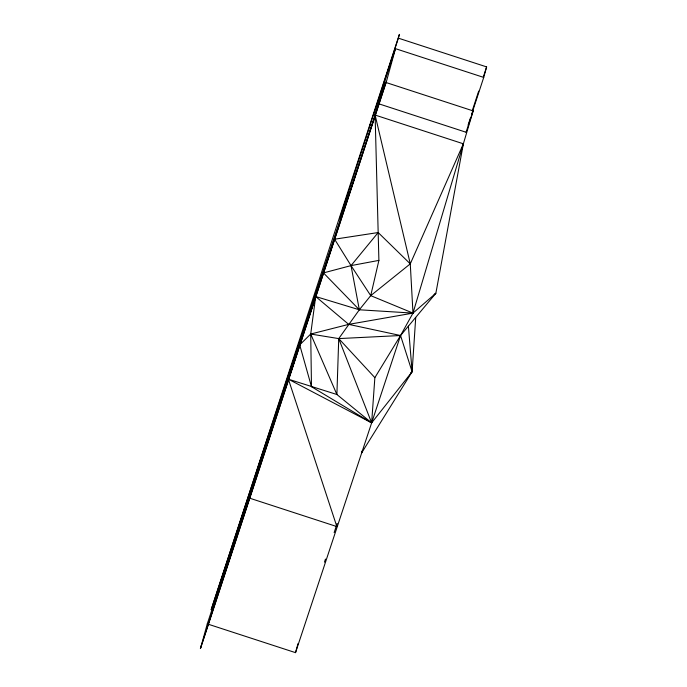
<?xml version="1.0" encoding="UTF-8"?>
<svg xmlns="http://www.w3.org/2000/svg" width="687" height="687" viewBox="0 0 687 687"><rect width="100%" height="100%" fill="white"/><g stroke="black" fill="none" stroke-linecap="round" stroke-linejoin="round"><path stroke-width="1.03" d="M415.721 317.523L412.114 371.753L361.482 453.171L362.118 451.119M374.862 377.652L371.641 422.866L295.522 652.65L207.268 623.899L375.111 115.055L463.364 143.806L435.859 293.263L400.555 335.522L374.862 377.652L338.734 338.597L310.713 334.045L299.566 345.02L288.394 379.19L336.862 526.586L248.608 497.835M408.404 326.205L412.114 371.753L371.641 422.866L336.896 394.501L338.734 338.597L359.335 309.785L370.722 295.642L378.898 260.39L375.111 115.055L374.424 116.06L384.9 82.157L377.798 103.411L378.863 99.306L395.472 48.665L483.725 77.416L471.771 113.879M207.268 623.899L200.475 648.537L386.403 81.581L395.472 48.665M398.366 38.154L399.413 34.35L211.149 609.781L265.603 443.742L349.666 191.733L339.644 219.033L398.366 38.154L486.619 66.905L483.725 77.416M295.522 652.65L298.021 643.573M434.132 294.491L435.859 293.263L412.981 313.109L359.335 309.785L315.677 296.526L310.713 334.045L336.896 394.501L288.394 379.19L371.641 422.866L400.555 335.522L412.981 313.109L473.154 110.908L385.914 82.483M361.482 453.171L362.143 451.127M386.309 81.547L200.381 648.511L201.325 645.677M472.398 110.289L478.684 91.122M483.313 76.996L486.619 66.905M324.462 562.138L325.466 559.081M334.148 532.597L337.154 523.425M468.113 125.025L470.44 117.932M299.566 345.02L315.677 296.526L348.687 324.376L400.555 335.522L412.114 371.753L410.5 373.093M462.694 145.824L463.364 143.806L410.276 263.86L412.981 313.109L348.687 324.376L310.713 334.045L311.486 386.712L371.641 422.866L338.734 338.597L400.555 335.522M466.061 132.162L473.154 110.908M378.176 232.541L351.023 265.611L323.465 272.911L359.335 309.785L351.023 265.611L334.595 239.205L378.176 232.541L410.276 263.86L370.722 295.642L351.023 265.611L378.898 260.39M378.185 103.608L466.439 132.368M369.915 124.914L371.942 125.575M352.311 179.238L354.337 179.9M370.722 295.642L412.981 313.109M299.712 344.9L311.486 386.712M375.111 115.055L410.276 263.86"/></g></svg>
